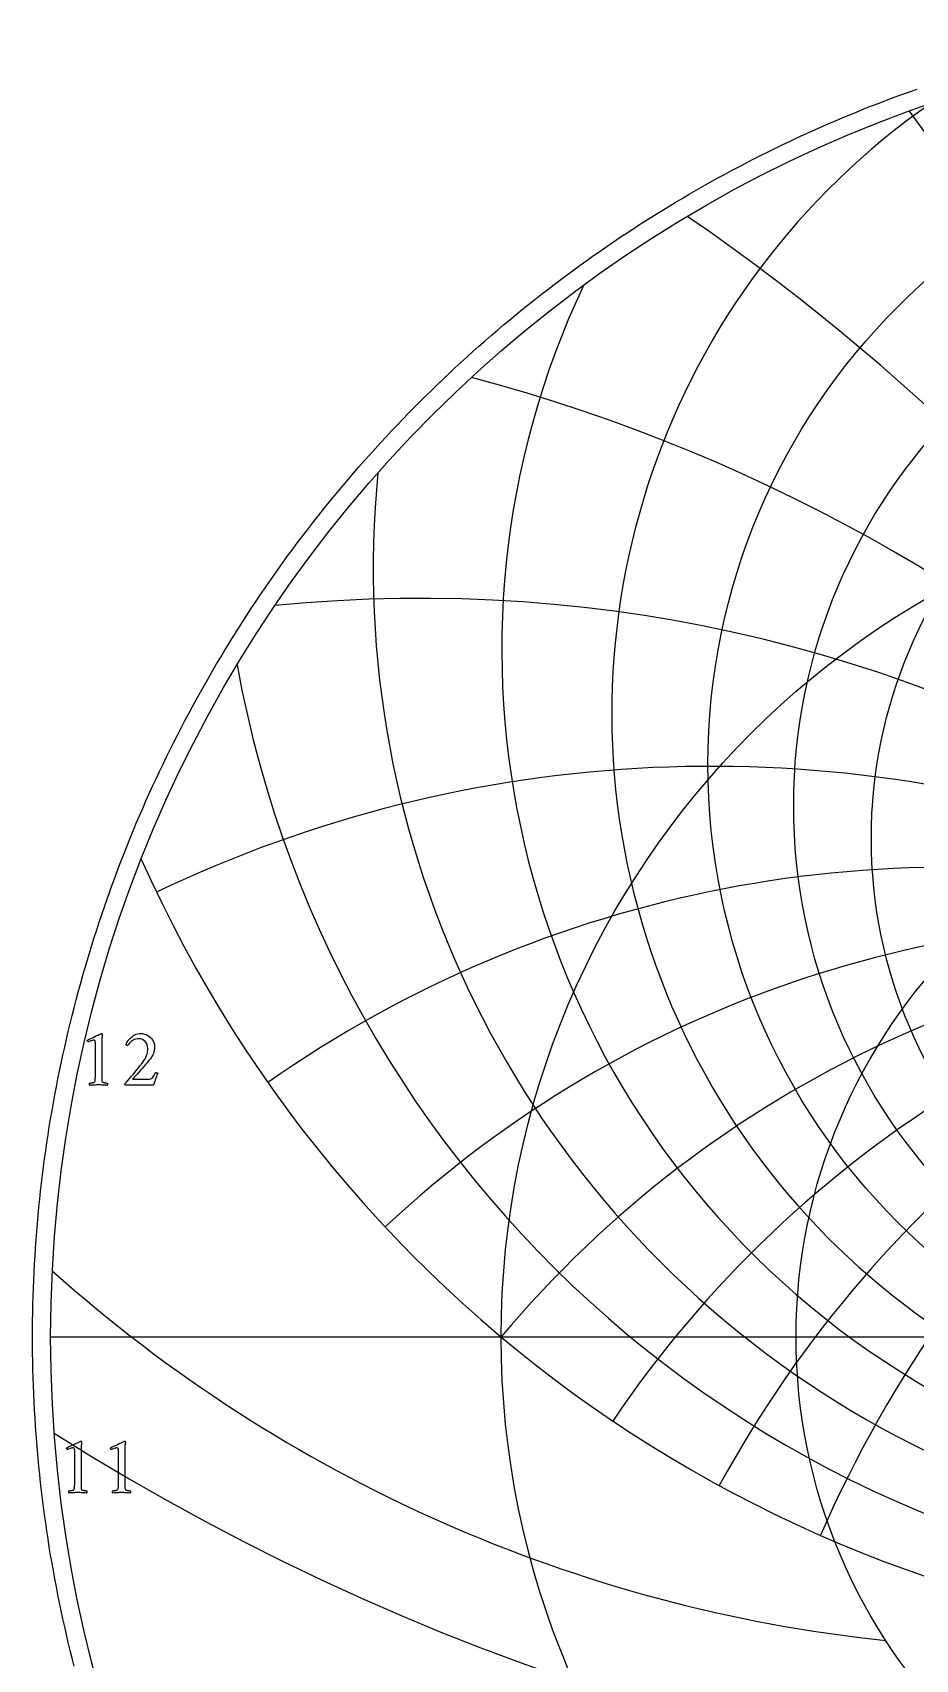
# Model space of a CAD drawing. Header units: millimetres. Extents: x -55 to 55, y -55 to 56.
# Drawn here: x -54.8 to -18.2, y -13.4 to 54 of the extents above; entities that cross this region are included whole.
import ezdxf

# ---------------------------------------------------------------- set-up
doc = ezdxf.new("R2010")
doc.units = ezdxf.units.MM
for name, color, linetype in [('CUT_OUTER', 1, 'Continuous'), ('ENGRAVE', 7, 'Continuous'), ('ENGRAVE_FINE', 8, 'Continuous'), ('TEXT', 5, 'Continuous')]:
    doc.layers.add(name, color=color, linetype=linetype)

msp = doc.modelspace()

# ---------------------------------------------------------------- linework, layer by layer
at = {"layer": 'CUT_OUTER'}
msp.add_lwpolyline([(-53.0266, -13.6288), (-53.1092, -13.3032), (-53.1898, -12.977), (-53.2685, -12.6504), (-53.3451, -12.3233), (-53.4197, -11.9958), (-53.4923, -11.6678), (-53.5629, -11.3393), (-53.6314, -11.0105), (-53.698, -10.6812), (-53.7625, -10.3515), (-53.825, -10.0214), (-53.8855, -9.691), (-53.944, -9.3602), (-54.0004, -9.029), (-54.0548, -8.6975), (-54.1071, -8.3656), (-54.1574, -8.0335), (-54.2057, -7.701), (-54.2519, -7.3683), (-54.2961, -7.0353), (-54.3383, -6.702), (-54.3784, -6.3684), (-54.4164, -6.0347), (-54.4524, -5.7007), (-54.4864, -5.3664), (-54.5183, -5.032), (-54.5481, -4.6974), (-54.5759, -4.3626), (-54.6017, -4.0277), (-54.6253, -3.6926), (-54.647, -3.3573), (-54.6665, -3.0219), (-54.6841, -2.6865), (-54.6995, -2.3509), (-54.7129, -2.0152), (-54.7242, -1.6794), (-54.7335, -1.3436), (-54.7407, -1.0078), (-54.7459, -0.6719), (-54.749, -0.3359), (-54.75, 0), (-54.749, 0.3359), (-54.7459, 0.6719), (-54.7407, 1.0078), (-54.7335, 1.3436), (-54.7242, 1.6794), (-54.7129, 2.0152), (-54.6995, 2.3509), (-54.6841, 2.6865), (-54.6665, 3.0219), (-54.647, 3.3573), (-54.6253, 3.6926), (-54.6017, 4.0277), (-54.5759, 4.3626), (-54.5481, 4.6974), (-54.5183, 5.032), (-54.4864, 5.3664), (-54.4524, 5.7007), (-54.4164, 6.0347), (-54.3784, 6.3684), (-54.3383, 6.702), (-54.2961, 7.0353), (-54.2519, 7.3683), (-54.2057, 7.701), (-54.1574, 8.0335), (-54.1071, 8.3656), (-54.0548, 8.6975), (-54.0004, 9.029), (-53.944, 9.3602), (-53.8855, 9.691), (-53.825, 10.0214), (-53.7625, 10.3515), (-53.698, 10.6812), (-53.6314, 11.0105), (-53.5629, 11.3393), (-53.4923, 11.6678), (-53.4197, 11.9958), (-53.3451, 12.3233), (-53.2685, 12.6504), (-53.1898, 12.977), (-53.1092, 13.3032), (-53.0266, 13.6288), (-52.942, 13.9539), (-52.8553, 14.2785), (-52.7667, 14.6025), (-52.6761, 14.926), (-52.5836, 15.249), (-52.489, 15.5713), (-52.3925, 15.8931), (-52.294, 16.2143), (-52.1935, 16.5348), (-52.0911, 16.8548), (-51.9867, 17.1741), (-51.8803, 17.4927), (-51.772, 17.8107), (-51.6617, 18.1281), (-51.5495, 18.4447), (-51.4354, 18.7607), (-51.3193, 19.0759), (-51.2013, 19.3905), (-51.0814, 19.7043), (-50.9595, 20.0173), (-50.8357, 20.3296), (-50.71, 20.6412), (-50.5824, 20.9519), (-50.4529, 21.2619), (-50.3215, 21.5711), (-50.1882, 21.8794), (-50.053, 22.187), (-49.9159, 22.4937), (-49.7769, 22.7995), (-49.6361, 23.1045), (-49.4934, 23.4086), (-49.3488, 23.7119), (-49.2024, 24.0142), (-49.0542, 24.3157), (-48.904, 24.6162), (-48.7521, 24.9158), (-48.5983, 25.2145), (-48.4426, 25.5122), (-48.2852, 25.809), (-48.1259, 26.1048), (-47.9648, 26.3996), (-47.802, 26.6934), (-47.6373, 26.9862), (-47.4708, 27.278), (-47.3025, 27.5687), (-47.1325, 27.8585), (-46.9606, 28.1471), (-46.787, 28.4347), (-46.6117, 28.7213), (-46.4346, 29.0067), (-46.2557, 29.2911), (-46.0751, 29.5744), (-45.8928, 29.8565), (-45.7087, 30.1376), (-45.523, 30.4175), (-45.3355, 30.6962), (-45.1463, 30.9738), (-44.9554, 31.2502), (-44.7628, 31.5255), (-44.5685, 31.7996), (-44.3725, 32.0724), (-44.1749, 32.3441), (-43.9756, 32.6145), (-43.7747, 32.8838), (-43.5721, 33.1517), (-43.3678, 33.4185), (-43.162, 33.6839), (-42.9545, 33.9481), (-42.7454, 34.2111), (-42.5346, 34.4727), (-42.3223, 34.733), (-42.1084, 34.9921), (-41.8929, 35.2498), (-41.6758, 35.5062), (-41.4572, 35.7612), (-41.237, 36.0149), (-41.0152, 36.2673), (-40.7919, 36.5182), (-40.5671, 36.7679), (-40.3407, 37.0161), (-40.1128, 37.2629), (-39.8834, 37.5083), (-39.6525, 37.7523), (-39.4201, 37.9949), (-39.1863, 38.2361), (-38.9509, 38.4758), (-38.7141, 38.7141), (-38.4758, 38.9509), (-38.2361, 39.1863), (-37.9949, 39.4201), (-37.7523, 39.6525), (-37.5083, 39.8834), (-37.2629, 40.1128), (-37.0161, 40.3407), (-36.7679, 40.5671), (-36.5182, 40.7919), (-36.2673, 41.0152), (-36.0149, 41.237), (-35.7612, 41.4572), (-35.5062, 41.6758), (-35.2498, 41.8929), (-34.9921, 42.1084), (-34.733, 42.3223), (-34.4727, 42.5346), (-34.2111, 42.7454), (-33.9481, 42.9545), (-33.6839, 43.162), (-33.4185, 43.3678), (-33.1517, 43.5721), (-32.8838, 43.7747), (-32.6145, 43.9756), (-32.3441, 44.1749), (-32.0724, 44.3725), (-31.7996, 44.5685), (-31.5255, 44.7628), (-31.2502, 44.9554), (-30.9738, 45.1463), (-30.6962, 45.3355), (-30.4175, 45.523), (-30.1376, 45.7087), (-29.8565, 45.8928), (-29.5744, 46.0751), (-29.2911, 46.2557), (-29.0067, 46.4346), (-28.7213, 46.6117), (-28.4347, 46.787), (-28.1471, 46.9606), (-27.8585, 47.1325), (-27.5687, 47.3025), (-27.278, 47.4708), (-26.9862, 47.6373), (-26.6934, 47.802), (-26.3996, 47.9648), (-26.1048, 48.1259), (-25.809, 48.2852), (-25.5122, 48.4426), (-25.2145, 48.5983), (-24.9158, 48.7521), (-24.6162, 48.904), (-24.3157, 49.0542), (-24.0142, 49.2024), (-23.7119, 49.3488), (-23.4086, 49.4934), (-23.1045, 49.6361), (-22.7995, 49.7769), (-22.4937, 49.9159), (-22.187, 50.053), (-21.8794, 50.1882), (-21.5711, 50.3215), (-21.2619, 50.4529), (-20.9519, 50.5824), (-20.6412, 50.71), (-20.3296, 50.8357), (-20.0173, 50.9595), (-19.7043, 51.0814), (-19.3905, 51.2013), (-19.0759, 51.3193), (-18.7607, 51.4354), (-18.4447, 51.5495), (-18.1281, 51.6617)], dxfattribs=at)
at = {"layer": 'ENGRAVE'}
msp.add_lwpolyline([(-54, 0), (54, 0)], dxfattribs=at)
for centre, radius in [((0, 0), 54), ((0, 23.6947), 26.7872), ((0, 22.0044), 23.2388), ((0, 20.64), 20.023), ((0, 0), 35.3478), ((0, 0), 23.1383)]:
    msp.add_circle(centre, radius, dxfattribs=at)
for centre, radius, start, end in [((0, 25.8003), 30.7681, 124.801633, 55.198367), ((0, 28.4491), 35.32, 154.69046, 25.30954), ((0, 31.8303), 40.6435, 174.434401, 5.565599), ((0, 36.2337), 47.0406, 190.30301, 349.69699), ((0, 42.1259), 54.9915, 203.97548, 336.02452), ((0, -29.6603), 46.1433, 40, 140), ((0, -29.6603), 46.1433, 40, 140), ((-12.9895, 48.4773), 61.386, 228.168317, 263.981304)]:
    msp.add_arc(centre, radius, start, end, dxfattribs=at)
at = {"layer": 'ENGRAVE_FINE'}
for centre, radius, start, end in [((-126.7777, -29.6603), 134.914, 7.344159, 36.585691), ((-126.7777, -29.6603), 134.914, 7.344159, 36.585691), ((-79.9226, -29.6603), 92.2866, 11.140372, 55.492982), ((-79.9226, -29.6603), 92.2866, 11.140372, 55.492982), ((-54.9915, -29.6603), 71.7863, 15.092561, 75.137638), ((-54.9915, -29.6603), 71.7863, 15.092561, 75.137638), ((-38.7188, -29.6603), 60.2358, 19.26514, 95.711992), ((-38.7188, -29.6603), 60.2358, 19.26514, 95.711992), ((-26.6409, -29.6603), 53.2817, 23.734738, 115.544112), ((-26.6409, -29.6603), 53.2817, 23.734738, 115.544112), ((26.6409, -29.6603), 53.2817, 64.455888, 156.265262), ((26.6409, -29.6603), 53.2817, 64.455888, 156.265262), ((-16.7948, -29.6603), 49.1047, 28.59547, 125.068875), ((-16.7948, -29.6603), 49.1047, 28.59547, 125.068875), ((16.7948, -29.6603), 49.1047, 54.931125, 151.40453), ((16.7948, -29.6603), 49.1047, 54.931125, 151.40453), ((-8.1363, -29.6603), 46.8551, 33.966107, 133.101185), ((-8.1363, -29.6603), 46.8551, 33.966107, 133.101185), ((8.1363, -29.6603), 46.8551, 46.898815, 146.033893), ((8.1363, -29.6603), 46.8551, 46.898815, 146.033893), ((0, 81.1276), 100.7212, 237.678517, 302.321483)]:
    msp.add_arc(centre, radius, start, end, dxfattribs=at)
at = {"layer": 'TEXT'}
for points in [[(-52.1486, 10.8093), (-52.1486, 12.1548), (-52.1495, 12.1878), (-52.1524, 12.2153), (-52.1572, 12.2372), (-52.1639, 12.2536), (-52.173, 12.2655), (-52.1848, 12.274), (-52.1994, 12.2791), (-52.2167, 12.2808), (-52.238, 12.2793), (-52.2644, 12.2745), (-52.2959, 12.2665), (-52.3325, 12.2553), (-52.3694, 12.2431), (-52.4015, 12.2319), (-52.429, 12.2218), (-52.4518, 12.2127), (-52.4652, 12.2253), (-52.4748, 12.2391), (-52.4805, 12.2542), (-52.4824, 12.2706), (-52.4824, 12.2708), (-52.4824, 12.2715), (-52.4824, 12.2725), (-52.4824, 12.274), (-52.482, 12.2802), (-52.4807, 12.2851), (-52.4786, 12.2887), (-52.4756, 12.2911), (-52.4078, 12.3218), (-52.3406, 12.3528), (-52.2741, 12.384), (-52.2082, 12.4154), (-52.1454, 12.4455), (-52.0881, 12.4729), (-52.0364, 12.4975), (-51.9902, 12.5193), (-51.952, 12.5372), (-51.9242, 12.55), (-51.9068, 12.5576), (-51.8999, 12.5602), (-51.8931, 12.5602), (-51.8852, 12.5589), (-51.8786, 12.5551), (-51.8733, 12.5487), (-51.8693, 12.5397), (-51.8661, 12.5299), (-51.8633, 12.521), (-51.861, 12.5129), (-51.859, 12.5057), (-51.8599, 12.5005), (-51.8624, 12.4848), (-51.8667, 12.4587), (-51.8727, 12.4222), (-51.8786, 12.3761), (-51.8829, 12.3213), (-51.8854, 12.2577), (-51.8863, 12.1855), (-51.8863, 10.8093), (-51.8862, 10.7724), (-51.8859, 10.7369), (-51.8853, 10.7026), (-51.8846, 10.6696), (-51.883, 10.6387), (-51.8799, 10.6108), (-51.8753, 10.5859), (-51.8693, 10.564), (-51.8635, 10.5557), (-51.8531, 10.5478), (-51.838, 10.5404), (-51.8182, 10.5333), (-51.7957, 10.5271), (-51.7726, 10.5218), (-51.7489, 10.5177), (-51.7245, 10.5146), (-51.7016, 10.5124), (-51.6823, 10.5108), (-51.6667, 10.5098), (-51.6546, 10.5095), (-51.6501, 10.5014), (-51.6466, 10.4908), (-51.6441, 10.4776), (-51.6427, 10.4618), (-51.6428, 10.446), (-51.6449, 10.4328), (-51.6488, 10.4222), (-51.6546, 10.4141), (-51.7047, 10.4174), (-51.7526, 10.4205), (-51.7984, 10.4234), (-51.842, 10.426), (-51.8854, 10.4283), (-51.9306, 10.4299), (-51.9774, 10.4308), (-52.026, 10.4311), (-52.0726, 10.4308), (-52.1171, 10.4299), (-52.1594, 10.4283), (-52.1997, 10.426), (-52.2403, 10.4234), (-52.284, 10.4205), (-52.3306, 10.4174), (-52.3802, 10.4141), (-52.3861, 10.4222), (-52.39, 10.4328), (-52.392, 10.446), (-52.3921, 10.4618), (-52.3908, 10.4776), (-52.3883, 10.4908), (-52.3848, 10.5014), (-52.3802, 10.5095), (-52.3682, 10.5098), (-52.3525, 10.5108), (-52.3333, 10.5124), (-52.3104, 10.5146), (-52.286, 10.5177), (-52.2623, 10.5218), (-52.2392, 10.5271), (-52.2167, 10.5333), (-52.1971, 10.5404), (-52.1826, 10.5478), (-52.1733, 10.5557), (-52.169, 10.564), (-52.1628, 10.5859), (-52.158, 10.6108), (-52.1543, 10.6387), (-52.152, 10.6696), (-52.1505, 10.7026), (-52.1494, 10.7369), (-52.1488, 10.7724), (-52.1486, 10.8093)], [(-49.5665, 10.9217), (-49.5837, 10.8794), (-49.6014, 10.8344), (-49.6195, 10.7866), (-49.638, 10.736), (-49.6563, 10.685), (-49.6738, 10.636), (-49.6904, 10.5888), (-49.7062, 10.5436), (-49.7202, 10.5029), (-49.7317, 10.4695), (-49.7406, 10.4433), (-49.747, 10.4243), (-50.8984, 10.4243), (-50.9036, 10.4283), (-50.9091, 10.4333), (-50.9147, 10.4393), (-50.9206, 10.4465), (-50.9258, 10.4538), (-50.9295, 10.4605), (-50.9317, 10.4666), (-50.9325, 10.472), (-50.8622, 10.5512), (-50.7911, 10.6321), (-50.7192, 10.7147), (-50.6463, 10.799), (-50.574, 10.884), (-50.5033, 10.9685), (-50.4343, 11.0526), (-50.367, 11.1363), (-50.3029, 11.218), (-50.2435, 11.2964), (-50.1888, 11.3713), (-50.1388, 11.4429), (-50.0923, 11.5155), (-50.0549, 11.5834), (-50.0267, 11.6466), (-50.0076, 11.7052), (-49.995, 11.762), (-49.9859, 11.8201), (-49.9805, 11.8795), (-49.9787, 11.9402), (-49.9852, 12.022), (-50.0046, 12.0969), (-50.0371, 12.165), (-50.0826, 12.2263), (-50.138, 12.277), (-50.2005, 12.3132), (-50.27, 12.3349), (-50.3466, 12.3422), (-50.4109, 12.3385), (-50.4709, 12.3277), (-50.5267, 12.3096), (-50.5782, 12.2843), (-50.6253, 12.2547), (-50.6676, 12.2238), (-50.7053, 12.1916), (-50.7383, 12.1582), (-50.7664, 12.1263), (-50.7894, 12.0986), (-50.8073, 12.0752), (-50.8201, 12.056), (-50.8304, 12.0574), (-50.8409, 12.0616), (-50.8517, 12.0685), (-50.8626, 12.0782), (-50.8723, 12.0885), (-50.8793, 12.0973), (-50.8834, 12.1047), (-50.8848, 12.1105), (-50.8774, 12.1285), (-50.8656, 12.1518), (-50.8493, 12.1805), (-50.8286, 12.2144), (-50.8034, 12.2515), (-50.7737, 12.2894), (-50.7395, 12.3281), (-50.7008, 12.3677), (-50.6584, 12.4062), (-50.6127, 12.4418), (-50.5638, 12.4744), (-50.5118, 12.504), (-50.4565, 12.5286), (-50.3981, 12.5461), (-50.3365, 12.5567), (-50.2716, 12.5602), (-50.1934, 12.5552), (-50.1188, 12.5402), (-50.0478, 12.5151), (-49.9804, 12.4801), (-49.9182, 12.4372), (-49.8629, 12.3886), (-49.8143, 12.3342), (-49.7726, 12.274), (-49.7391, 12.21), (-49.7151, 12.1437), (-49.7007, 12.0754), (-49.6959, 12.0049), (-49.6991, 11.9345), (-49.7087, 11.8661), (-49.7247, 11.7999), (-49.747, 11.7358), (-49.7749, 11.6739), (-49.8075, 11.614), (-49.8448, 11.5563), (-49.8867, 11.5008), (-49.9462, 11.4281), (-50.0089, 11.353), (-50.0748, 11.2756), (-50.1439, 11.1959), (-50.2136, 11.1163), (-50.2814, 11.0392), (-50.3473, 10.9647), (-50.4113, 10.8927), (-50.4711, 10.8255), (-50.5246, 10.7654), (-50.5716, 10.7123), (-50.6123, 10.6662), (-49.9514, 10.6662), (-49.9043, 10.6701), (-49.8616, 10.6819), (-49.8234, 10.7016), (-49.7896, 10.7292), (-49.7586, 10.7649), (-49.7287, 10.8088), (-49.6999, 10.8611), (-49.6721, 10.9217), (-49.6672, 10.9306), (-49.6593, 10.937), (-49.6485, 10.9408), (-49.6346, 10.9421), (-49.6287, 10.9417), (-49.621, 10.9404), (-49.6116, 10.9383), (-49.6006, 10.9353), (-49.5895, 10.9319), (-49.5801, 10.9285), (-49.5725, 10.9251), (-49.5665, 10.9217)], [(-53.0055, -6.0684), (-53.0055, -4.7229), (-53.0064, -4.6899), (-53.0093, -4.6624), (-53.0141, -4.6405), (-53.0208, -4.6241), (-53.0299, -4.6122), (-53.0417, -4.6037), (-53.0563, -4.5986), (-53.0736, -4.5968), (-53.0949, -4.5984), (-53.1213, -4.6032), (-53.1528, -4.6112), (-53.1894, -4.6224), (-53.2263, -4.6346), (-53.2584, -4.6458), (-53.2859, -4.6559), (-53.3087, -4.665), (-53.3221, -4.6524), (-53.3317, -4.6386), (-53.3374, -4.6235), (-53.3393, -4.6071), (-53.3393, -4.6069), (-53.3393, -4.6062), (-53.3393, -4.6052), (-53.3393, -4.6037), (-53.3389, -4.5975), (-53.3376, -4.5926), (-53.3355, -4.589), (-53.3325, -4.5866), (-53.2647, -4.5559), (-53.1975, -4.5249), (-53.131, -4.4937), (-53.0651, -4.4623), (-53.0023, -4.4322), (-52.945, -4.4048), (-52.8933, -4.3802), (-52.8471, -4.3584), (-52.8089, -4.3405), (-52.7811, -4.3277), (-52.7637, -4.3201), (-52.7568, -4.3175), (-52.75, -4.3175), (-52.7421, -4.3188), (-52.7355, -4.3226), (-52.7302, -4.329), (-52.7262, -4.338), (-52.723, -4.3478), (-52.7202, -4.3567), (-52.7179, -4.3648), (-52.7159, -4.372), (-52.7168, -4.3772), (-52.7193, -4.3929), (-52.7236, -4.419), (-52.7296, -4.4555), (-52.7355, -4.5016), (-52.7398, -4.5564), (-52.7423, -4.6199), (-52.7432, -4.6922), (-52.7432, -6.0684), (-52.7431, -6.1053), (-52.7428, -6.1408), (-52.7422, -6.1751), (-52.7415, -6.2081), (-52.7399, -6.239), (-52.7368, -6.2669), (-52.7322, -6.2918), (-52.7262, -6.3137), (-52.7204, -6.322), (-52.71, -6.3299), (-52.6949, -6.3373), (-52.6751, -6.3444), (-52.6526, -6.3506), (-52.6295, -6.3559), (-52.6058, -6.36), (-52.5814, -6.3631), (-52.5585, -6.3653), (-52.5392, -6.3669), (-52.5236, -6.3679), (-52.5116, -6.3682), (-52.507, -6.3763), (-52.5035, -6.3869), (-52.501, -6.4001), (-52.4996, -6.4159), (-52.4997, -6.4316), (-52.5018, -6.4448), (-52.5057, -6.4555), (-52.5116, -6.4636), (-52.5616, -6.4603), (-52.6095, -6.4572), (-52.6553, -6.4543), (-52.6989, -6.4517), (-52.7423, -6.4494), (-52.7875, -6.4478), (-52.8343, -6.4469), (-52.8829, -6.4466), (-52.9295, -6.4469), (-52.974, -6.4478), (-53.0163, -6.4494), (-53.0566, -6.4517), (-53.0973, -6.4543), (-53.1409, -6.4572), (-53.1875, -6.4603), (-53.2371, -6.4636), (-53.243, -6.4555), (-53.2469, -6.4448), (-53.2489, -6.4316), (-53.2491, -6.4159), (-53.2477, -6.4001), (-53.2452, -6.3869), (-53.2417, -6.3763), (-53.2371, -6.3682), (-53.2251, -6.3679), (-53.2095, -6.3669), (-53.1902, -6.3653), (-53.1673, -6.3631), (-53.1429, -6.36), (-53.1192, -6.3559), (-53.0961, -6.3506), (-53.0736, -6.3444), (-53.054, -6.3373), (-53.0396, -6.3299), (-53.0302, -6.322), (-53.0259, -6.3137), (-53.0198, -6.2918), (-53.0149, -6.2669), (-53.0112, -6.239), (-53.0089, -6.2081), (-53.0074, -6.1751), (-53.0063, -6.1408), (-53.0057, -6.1053), (-53.0055, -6.0684)], [(-51.1933, -6.0684), (-51.1933, -4.7229), (-51.1942, -4.6899), (-51.1971, -4.6624), (-51.2019, -4.6405), (-51.2086, -4.6241), (-51.2176, -4.6122), (-51.2295, -4.6037), (-51.244, -4.5986), (-51.2614, -4.5968), (-51.2827, -4.5984), (-51.3091, -4.6032), (-51.3406, -4.6112), (-51.3772, -4.6224), (-51.414, -4.6346), (-51.4462, -4.6458), (-51.4737, -4.6559), (-51.4964, -4.665), (-51.5098, -4.6524), (-51.5194, -4.6386), (-51.5252, -4.6235), (-51.5271, -4.6071), (-51.5271, -4.6069), (-51.5271, -4.6062), (-51.5271, -4.6052), (-51.5271, -4.6037), (-51.5267, -4.5975), (-51.5254, -4.5926), (-51.5233, -4.589), (-51.5203, -4.5866), (-51.4525, -4.5559), (-51.3853, -4.5249), (-51.3188, -4.4937), (-51.2529, -4.4623), (-51.1901, -4.4322), (-51.1328, -4.4048), (-51.0811, -4.3802), (-51.0349, -4.3584), (-50.9966, -4.3405), (-50.9689, -4.3277), (-50.9515, -4.3201), (-50.9446, -4.3175), (-50.9378, -4.3175), (-50.9299, -4.3188), (-50.9233, -4.3226), (-50.918, -4.329), (-50.9139, -4.338), (-50.9107, -4.3478), (-50.908, -4.3567), (-50.9056, -4.3648), (-50.9037, -4.372), (-50.9046, -4.3772), (-50.9071, -4.3929), (-50.9114, -4.419), (-50.9173, -4.4555), (-50.9233, -4.5016), (-50.9276, -4.5564), (-50.9301, -4.6199), (-50.931, -4.6922), (-50.931, -6.0684), (-50.9309, -6.1053), (-50.9305, -6.1408), (-50.93, -6.1751), (-50.9293, -6.2081), (-50.9277, -6.239), (-50.9246, -6.2669), (-50.92, -6.2918), (-50.9139, -6.3137), (-50.9082, -6.322), (-50.8977, -6.3299), (-50.8826, -6.3373), (-50.8628, -6.3444), (-50.8404, -6.3506), (-50.8173, -6.3559), (-50.7935, -6.36), (-50.7692, -6.3631), (-50.7463, -6.3653), (-50.727, -6.3669), (-50.7114, -6.3679), (-50.6993, -6.3682), (-50.6947, -6.3763), (-50.6912, -6.3869), (-50.6888, -6.4001), (-50.6874, -6.4159), (-50.6875, -6.4316), (-50.6895, -6.4448), (-50.6935, -6.4555), (-50.6993, -6.4636), (-50.7494, -6.4603), (-50.7973, -6.4572), (-50.843, -6.4543), (-50.8867, -6.4517), (-50.9301, -6.4494), (-50.9752, -6.4478), (-51.0221, -6.4469), (-51.0706, -6.4466), (-51.1173, -6.4469), (-51.1617, -6.4478), (-51.2041, -6.4494), (-51.2444, -6.4517), (-51.285, -6.4543), (-51.3287, -6.4572), (-51.3753, -6.4603), (-51.4249, -6.4636), (-51.4308, -6.4555), (-51.4347, -6.4448), (-51.4367, -6.4316), (-51.4368, -6.4159), (-51.4354, -6.4001), (-51.433, -6.3869), (-51.4295, -6.3763), (-51.4249, -6.3682), (-51.4129, -6.3679), (-51.3972, -6.3669), (-51.378, -6.3653), (-51.3551, -6.3631), (-51.3307, -6.36), (-51.3069, -6.3559), (-51.2838, -6.3506), (-51.2614, -6.3444), (-51.2418, -6.3373), (-51.2273, -6.3299), (-51.218, -6.322), (-51.2137, -6.3137), (-51.2075, -6.2918), (-51.2026, -6.2669), (-51.199, -6.239), (-51.1967, -6.2081), (-51.1952, -6.1751), (-51.1941, -6.1408), (-51.1935, -6.1053), (-51.1933, -6.0684)]]:
    msp.add_lwpolyline(points, close=True, dxfattribs=at)

doc.saveas('drawing.dxf')
